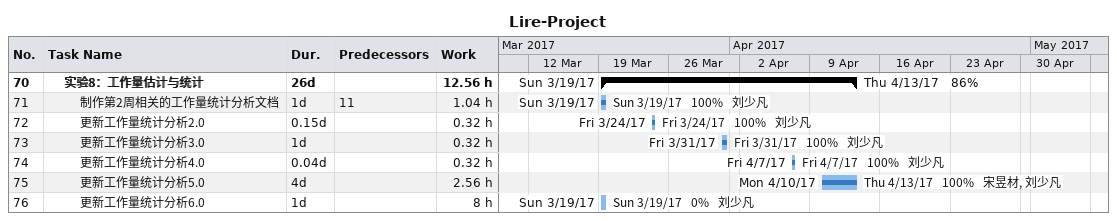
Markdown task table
Lire-Project

| ID | Level | Task | Duration | Start | Finish | Predecessors | Resources | % complete | Work (h) |
|---|---|---|---|---|---|---|---|---|---|
| 70 | 2 | **实验8：工作量估计与统计** | 26d | 2017-03-19 | 2017-04-13 |  |  | 86 | 12.56 |
| 71 | 3 | 制作第2周相关的工作量统计分析文档 | 1d | 2017-03-19 | 2017-03-19 | 11 | 刘少凡 | 100 | 1.04 |
| 72 | 3 | 更新工作量统计分析2.0 | 0.15d | 2017-03-24 | 2017-03-24 |  | 刘少凡 | 100 | 0.32 |
| 73 | 3 | 更新工作量统计分析3.0 | 1d | 2017-03-31 | 2017-03-31 |  | 刘少凡 | 100 | 0.32 |
| 74 | 3 | 更新工作量统计分析4.0 | 0.04d | 2017-04-07 | 2017-04-07 |  | 刘少凡 | 100 | 0.32 |
| 75 | 3 | 更新工作量统计分析5.0 | 4d | 2017-04-10 | 2017-04-13 |  | 宋昱材, 刘少凡 | 100 | 2.56 |
| 76 | 3 | 更新工作量统计分析6.0 | 1d | 2017-03-19 | 2017-03-19 |  | 刘少凡 | 0 | 8 |
